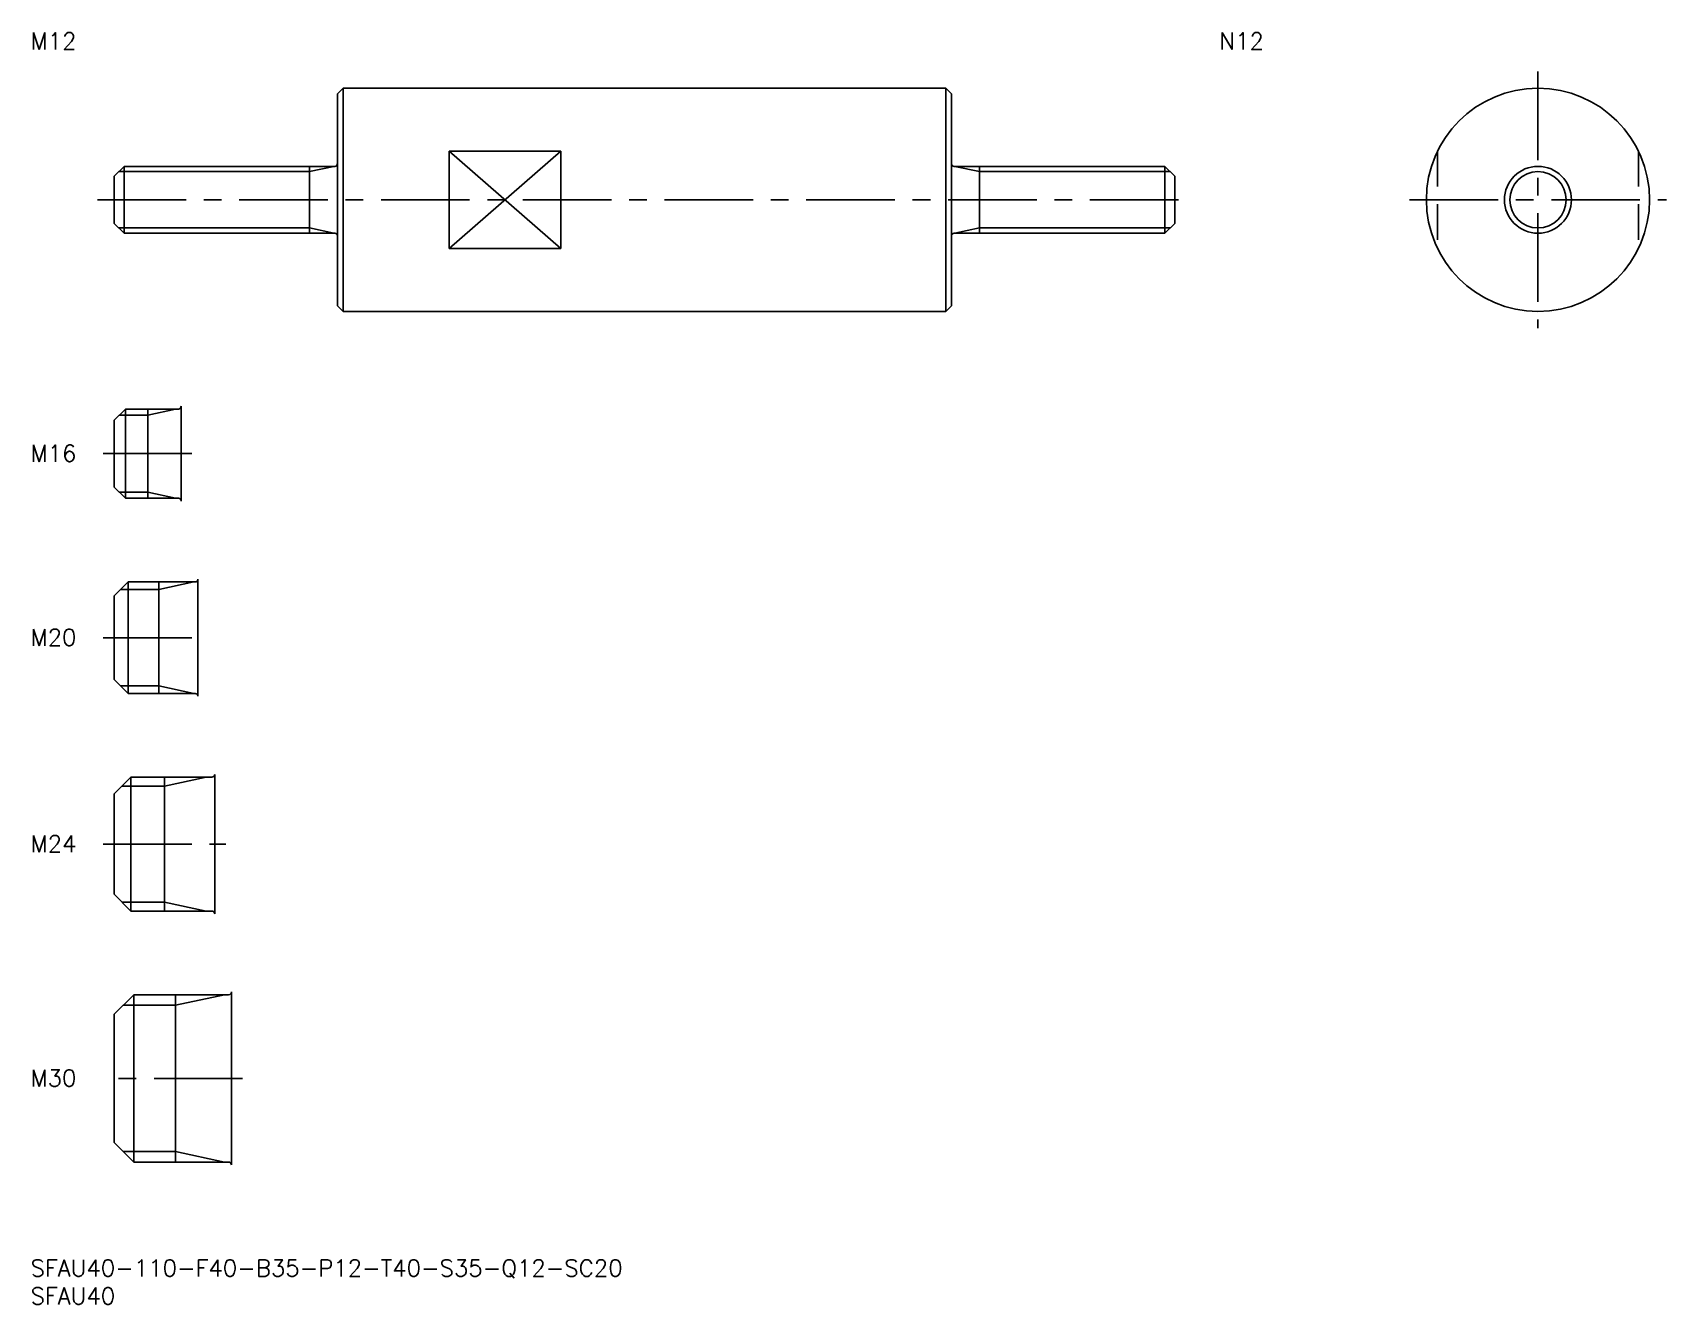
# Model space of a CAD drawing. Extents: x 0 to 293, y -8 to 220.
import ezdxf

# ---------------------------------------------------------------- set-up
doc = ezdxf.new("R2010")
doc.units = 0
doc.header["$LTSCALE"] = 0.5
doc.linetypes.add('CENTER', pattern=[50.8, 31.75, -6.35, 6.35, -6.35])
doc.linetypes.add('DASHED', pattern=[19.05, 12.7, -6.35])
for name, color, linetype in [('MSM_CENTER', 1, 'CENTER'), ('MSM_CONTINUOUS', 7, 'CONTINUOUS'), ('MSM_DASHED', 4, 'DASHED'), ('MSM_NARROW', 5, 'CONTINUOUS'), ('MSM_PART_NUMBER', 7, 'CONTINUOUS')]:
    doc.layers.add(name, color=color, linetype=linetype)
doc.styles.get("Standard").update_dxf_attribs({"font": 'txt.shx', "height": 1, "bigfont": 'bigfont.shx'})

# ---------------------------------------------------------------- blocks, each defined once
blk = doc.blocks.new('*U14')
at = {"layer": 'MSM_PART_NUMBER'}
blk.add_text('SFAU40-110-F40-B35-P12-T40-S35-Q12-SC20', height=3, dxfattribs=at).set_placement((0, -3))
blk = doc.blocks.new('*U15')
at = {"layer": 'MSM_PART_NUMBER'}
blk.add_text('SFAU40', height=3, dxfattribs=at).set_placement((0, -8))
blk = doc.blocks.new('*U16')
at = {"layer": 'MSM_PART_NUMBER'}
blk.add_text('M30', height=3, dxfattribs=at).set_placement((0, 31.06))
blk = doc.blocks.new('*U17')
at = {"layer": 'MSM_PART_NUMBER'}
blk.add_text('M24', height=3, dxfattribs=at).set_placement((0, 73.06))
blk = doc.blocks.new('*U18')
at = {"layer": 'MSM_PART_NUMBER'}
blk.add_text('M20', height=3, dxfattribs=at).set_placement((0, 110.06))
blk = doc.blocks.new('*U19')
at = {"layer": 'MSM_PART_NUMBER'}
blk.add_text('M16', height=3, dxfattribs=at).set_placement((0, 143.06))
blk = doc.blocks.new('*U20')
at = {"layer": 'MSM_PART_NUMBER'}
blk.add_text('M12', height=3, dxfattribs=at).set_placement((0, 216.97))
blk = doc.blocks.new('*U21')
at = {"layer": 'MSM_PART_NUMBER'}
blk.add_text('N12', height=3, dxfattribs=at).set_placement((213, 216.97))

msp = doc.modelspace()

# ---------------------------------------------------------------- linework, layer by layer
at = {"layer": 'MSM_CENTER'}
for p, q in [((270.09, 213), (270.09, 167)), ((12, 190), (208, 190)), ((247.09, 190), (293.09, 190)), ((13, 144.5), (29, 144.5)), ((13, 111.5), (32, 111.5)), ((13, 74.5), (35, 74.5)), ((38, 32.5), (13, 32.5))]:
    msp.add_line(p, q, dxfattribs=at)
at = {"layer": 'MSM_CONTINUOUS'}
for p, q in [((55, 209), (56, 210)), ((55, 209), (55, 171)), ((56, 210), (164, 210)), ((56, 210), (56, 170)), ((164, 210), (164, 170)), ((164, 210), (165, 209)), ((165, 209), (165, 171)), ((75, 198.72), (75, 181.28)), ((95, 198.72), (75, 198.72)), ((95, 198.72), (95, 181.28)), ((16.75, 196), (15, 194.25)), ((15, 185.75), (15, 194.25)), ((54.5, 196), (16.75, 196)), ((16.75, 196), (16.75, 184)), ((50, 184), (50, 196)), ((165.5, 196), (203.25, 196)), ((170, 184), (170, 196)), ((203.25, 196), (205, 194.25)), ((203.25, 196), (203.25, 184)), ((205, 185.75), (205, 194.25)), ((16.75, 184), (15, 185.75)), ((203.25, 184), (205, 185.75)), ((54.5, 184), (16.75, 184)), ((165.5, 184), (203.25, 184)), ((95, 181.28), (75, 181.28)), ((55, 171), (56, 170)), ((56, 170), (164, 170)), ((165, 171), (164, 170)), ((17, 152.5), (15, 150.5)), ((26.5, 152.5), (17, 152.5)), ((17, 136.5), (17, 152.5)), ((21, 152.5), (21, 136.5)), ((27, 153), (27, 136)), ((15, 138.5), (15, 150.5)), ((17, 136.5), (15, 138.5)), ((26.5, 136.5), (17, 136.5)), ((17.5, 121.5), (15, 119)), ((29.5, 121.5), (17.5, 121.5)), ((17.5, 121.5), (17.5, 101.5)), ((23, 121.5), (23, 101.5)), ((30, 122), (30, 101)), ((15, 104), (15, 119)), ((17.5, 101.5), (15, 104)), ((29.5, 101.5), (17.5, 101.5)), ((18, 86.5), (15, 83.5)), ((32.5, 86.5), (18, 86.5)), ((18, 62.5), (18, 86.5)), ((24, 86.5), (24, 62.5)), ((33, 87), (33, 62)), ((15, 65.5), (15, 83.5)), ((18, 62.5), (15, 65.5)), ((32.5, 62.5), (18, 62.5)), ((18.5, 47.5), (15, 44)), ((18.5, 47.5), (35.5, 47.5)), ((18.5, 17.5), (18.5, 47.5)), ((26, 47.5), (26, 17.5)), ((36, 48), (36, 17)), ((15, 44), (15, 21)), ((18.5, 17.5), (15, 21)), ((18.5, 17.5), (35.5, 17.5))]:
    msp.add_line(p, q, dxfattribs=at)
for radius in [20, 6]:
    msp.add_circle((270.09, 190), radius, dxfattribs=at)
for centre, start, end in [((54.5, 196.5), 270, 0), ((165.5, 196.5), 180, 270), ((54.5, 183.5), 0, 90), ((165.5, 183.5), 90, 180), ((26.5, 153), 270, 0), ((26.5, 136), 0, 90), ((29.5, 122), 270, 0), ((29.5, 101), 0, 90), ((32.5, 87), 270, 0), ((32.5, 62), 0, 90), ((35.5, 48), 270, 0), ((35.5, 17), 0, 90)]:
    msp.add_arc(centre, 0.5, start, end, dxfattribs=at)
at = {"layer": 'MSM_DASHED'}
for p, q in [((252.09, 198.72), (252.09, 181.28)), ((288.09, 198.72), (288.09, 181.28))]:
    msp.add_line(p, q, dxfattribs=at)
at = {"layer": 'MSM_NARROW'}
for p, q in [((95, 181.28), (75, 198.72)), ((75, 181.28), (95, 198.72)), ((50, 195.05), (15.8, 195.05)), ((50, 195.05), (54.37, 196)), ((170, 195.05), (165.62, 196)), ((170, 195.05), (204.2, 195.05)), ((50, 184.95), (15.8, 184.95)), ((50, 184.95), (54.37, 184)), ((170, 184.95), (165.62, 184)), ((170, 184.95), (204.2, 184.95)), ((21, 151.42), (26, 152.5)), ((21, 151.42), (15.92, 151.42)), ((21, 137.58), (15.92, 137.58)), ((21, 137.58), (26, 136.5)), ((23, 120.15), (16.15, 120.15)), ((23, 120.15), (29.25, 121.5)), ((23, 102.85), (16.15, 102.85)), ((23, 102.85), (29.25, 101.5)), ((24, 84.88), (31.5, 86.5)), ((24, 84.88), (16.38, 84.88)), ((24, 64.12), (16.38, 64.12)), ((24, 64.12), (31.5, 62.5)), ((26, 45.61), (34.75, 47.5)), ((16.61, 45.61), (26, 45.61)), ((16.61, 19.39), (26, 19.39)), ((26, 19.39), (34.75, 17.5))]:
    msp.add_line(p, q, dxfattribs=at)
msp.add_circle((270.09, 190), 5.05, dxfattribs=at)

# ---------------------------------------------------------------- block references
at = {"layer": 'MSM_CONTINUOUS'}
for name in ['*U20', '*U21', '*U19', '*U18', '*U17', '*U16', '*U14', '*U15']:
    msp.add_blockref(name, (0, 0), dxfattribs=at)

doc.saveas('drawing.dxf')
